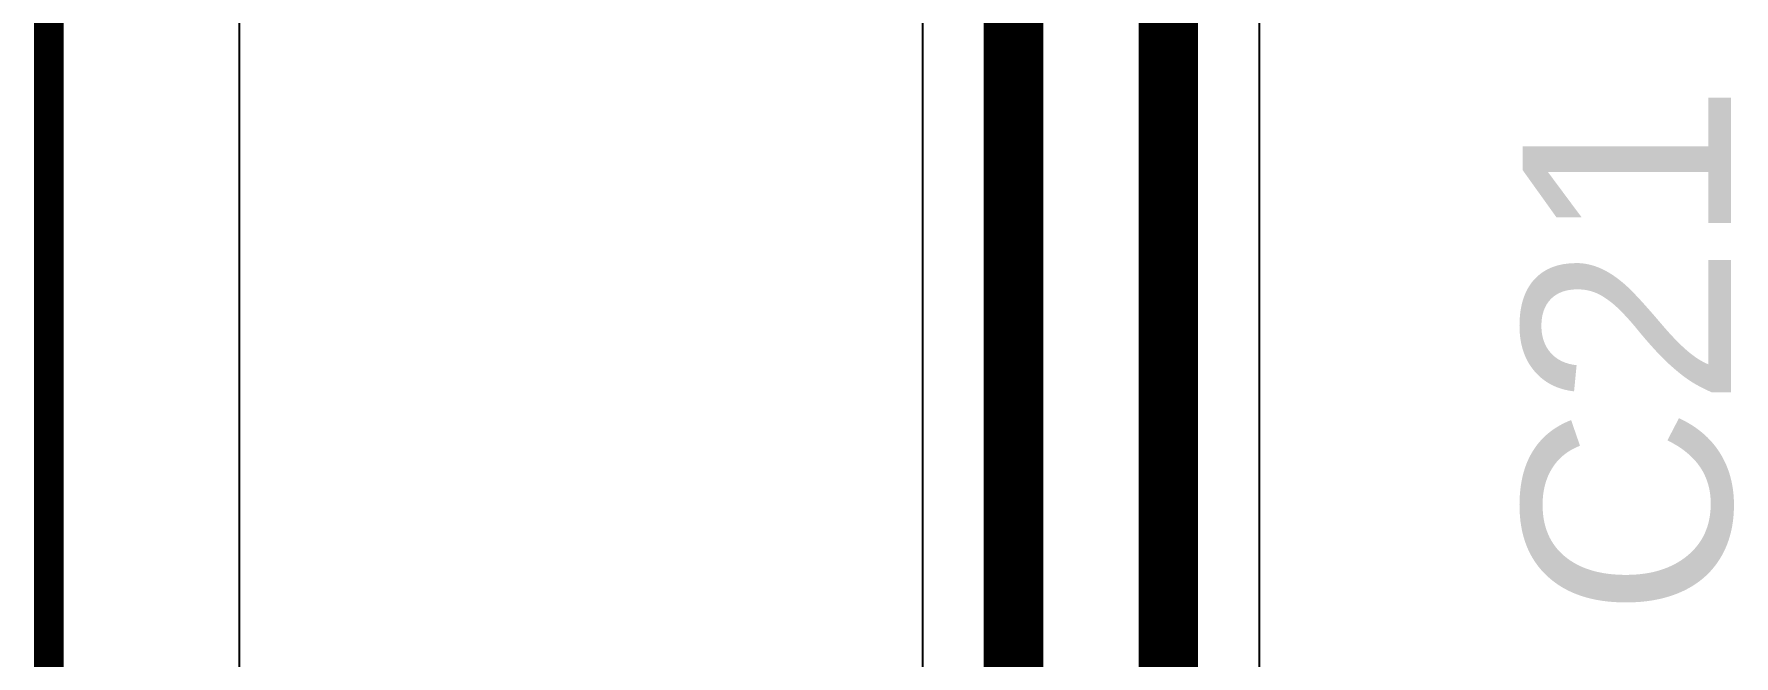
# Model space of a CAD drawing. Header units: inches. Extents: x -0.8 to 12, y -0.1 to 3.7.
# Drawn here: x -0.0025 to 0.283, y 1.0147 to 1.1192 of the extents above; entities that cross this region are included whole.
import ezdxf

# ---------------------------------------------------------------- set-up
doc = ezdxf.new("R2010")
doc.units = ezdxf.units.IN
doc.header["$MEASUREMENT"] = 0
for name, color, linetype in [('Board Outline', 216, 'Continuous'), ('Bottom Layer', 5, 'Continuous'), ('Top Layer', 1, 'Continuous'), ('Top Overlay', 2, 'Continuous')]:
    doc.layers.add(name, color=color, linetype=linetype)
doc.styles.add('Arial', font='', dxfattribs={"height": 0.2})
doc.styles.get('Arial').set_extended_font_data('Arial')

msp = doc.modelspace()

# ---------------------------------------------------------------- linework, layer by layer
at = {"layer": 'Board Outline', "const_width": 0.005}
msp.add_lwpolyline([(0, 0), (0, 1.95441)], dxfattribs=at)
msp.add_lwpolyline([(0, 0), (0, 1.95441)], dxfattribs=at)
at = {"layer": 'Bottom Layer'}
msp.add_line((0.032, 0.0439), (0.032, 1.909), dxfattribs=at)
at = {"layer": 'Top Layer'}
for p, q in [((0.032, 0.04583), (0.032, 1.909)), ((0.14671, 1.264), (0.14671, 0.85255)), ((0.20329, 0.82955), (0.20329, 1.25767))]:
    msp.add_line(p, q, dxfattribs=at)
at = {"layer": 'Top Layer', "const_width": 0.01}
for points in [[(0.162, 0.837), (0.162, 1.264)], [(0.188, 0.814), (0.188, 1.264)]]:
    msp.add_lwpolyline(points, dxfattribs=at)

# ---------------------------------------------------------------- texts
at = {"layer": 'Top Overlay', "style": 'Arial'}
msp.add_text('C21', height=0.035, rotation=90, dxfattribs=at).set_placement((0.28249, 1.02118))

doc.saveas('drawing.dxf')
